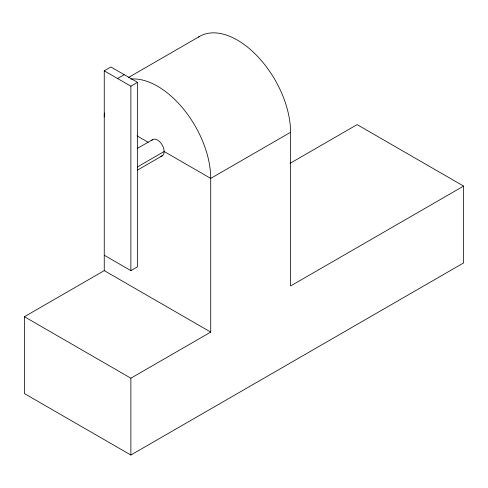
<?xml version="1.0" encoding="UTF-8"?>
<svg xmlns="http://www.w3.org/2000/svg" width="488" height="488" viewBox="0 0 488 488"><rect width="100%" height="100%" fill="white"/><g stroke="black" fill="none" stroke-linecap="round" stroke-linejoin="round"><path stroke-width="0.73" d="M130.876 79.068A75.286 43.469 60 0 1 210.724 178.407L210.724 332.09L104.255 270.62L104.255 70.833L110.91 66.99L137.524 82.356L137.524 266.777L130.876 270.62L104.255 255.248M117.565 78.519L124.22 74.676M128.429 77.519L199.702 36.368M104.255 70.833L130.876 86.199L137.524 82.356M137.128 148.566L152.787 139.525M137.396 166.957L164.145 151.518L210.724 178.407L290.58 132.303A75.286 43.469 60 0 0 256.914 55.699A75.286 43.469 60 0 0 198.5 37.106M137.403 170.135L162.199 155.825M290.024 163.364L357.125 124.623L463.6 186.093L463.6 262.934L130.876 455.036L24.4 393.566L24.4 316.724L104.255 270.62M24.4 316.724L130.876 378.194L210.724 332.09M463.6 186.093L290.58 285.986L290.58 132.303M137.061 135.877L148.212 142.319M130.876 86.199L130.876 270.62M130.876 378.194L130.876 455.036M104.255 116.937A75.286 43.469 60 0 1 104.365 113.002M151.725 140.507A9.412 5.435 60 0 1 162.199 144.954A9.412 5.435 60 0 1 160.82 156.251"/></g></svg>
